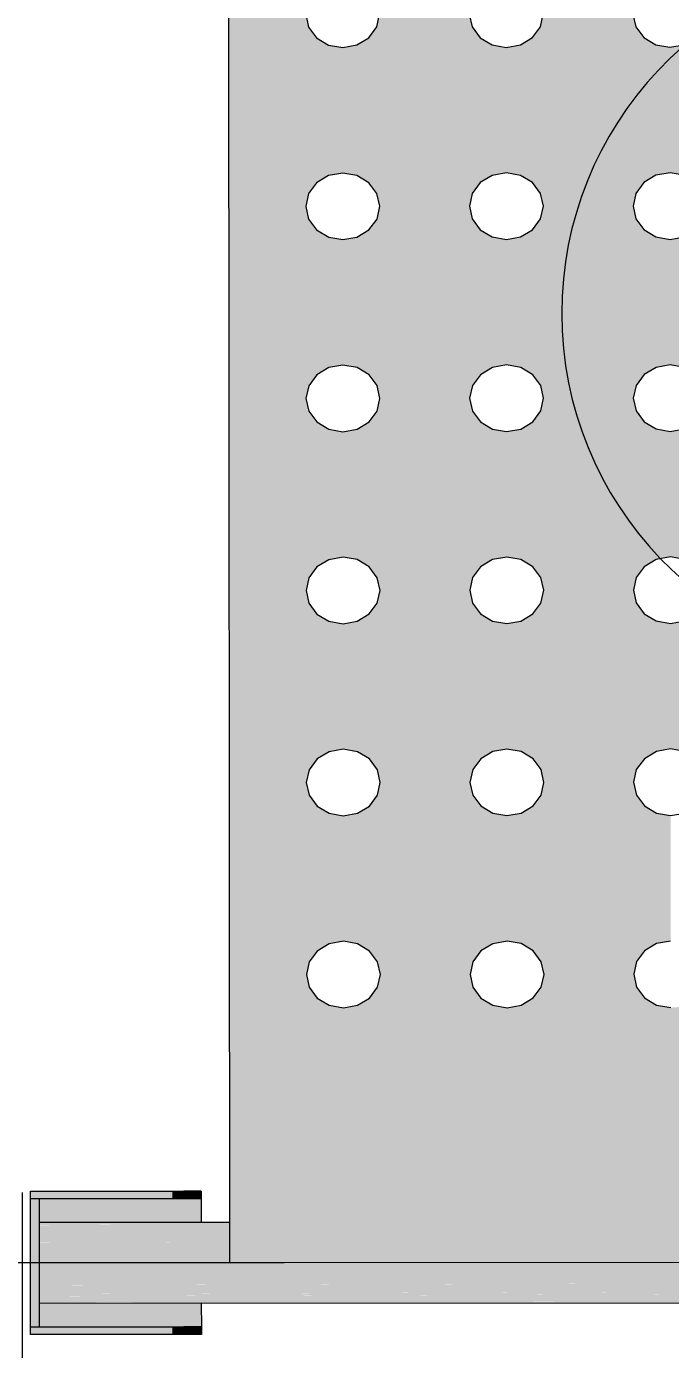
# Model space of a CAD drawing. Header units: metres. Extents: x -1.4 to 64, y -2.2 to 1.7.
# Drawn here: x 48.4131 to 48.6317, y -0.5677 to -0.119 of the extents above; entities that cross this region are included whole.
import ezdxf

# ---------------------------------------------------------------- set-up
doc = ezdxf.new("R2010")
doc.units = ezdxf.units.M
doc.header["$MEASUREMENT"] = 0
for name, color, linetype, lineweight, true_color in [('0_Caneta_No__167', 7, 'Continuous', 0, 0x0035d5), ('0_Caneta_No__25', 7, 'Continuous', 13, 0x982312), ('LOUCAS-METAIS.ARQ_Caneta_No__13', 7, 'Continuous', 0, 0xaaaaaa), ('LOUCAS-METAIS.ARQ_Caneta_No__18', 7, 'Continuous', 0, 0xdfdfdf), ('LOUCAS-METAIS.ARQ_Caneta_No__96', 7, 'Continuous', 0, 0xb6b6b6)]:
    doc.layers.add(name, color=color, linetype=linetype, lineweight=lineweight, true_color=true_color)
doc.styles.add('GENERATED_STYLE_1', font='arial.ttf')
doc.dimstyles.new('GENERATED_STYLE__1', dxfattribs={"dimtxt": 0.05, "dimasz": 0.02375, "dimexe": 0.18, "dimexo": 0.267183, "dimgap": 0, "dimtad": 1, "dimzin": 0, "dimdsep": 46, "dimtxsty": 'GENERATED_STYLE_1', "dimblk": 'ARROWHEAD_11', "dimblk1": 'ARROWHEAD_11', "dimblk2": 'ARROWHEAD_11', "dimcen": 0.09, "dimclrd": 256, "dimclre": 256, "dimclrt": 256, "dimadec": 0, "dimazin": 0, "dimtfac": 1, "dimtdec": 4, "dimtmove": 0, "dimatfit": 3, "dimfxl": 0, "dimtolj": 1, "dimtzin": 0, "dimarcsym": 0})
doc.dimstyles.new('GENERATED_STYLE__3', dxfattribs={"dimtxt": 0.05, "dimasz": 0.02375, "dimexe": 0.18, "dimexo": 0.267183, "dimgap": 0, "dimtad": 1, "dimtih": 1, "dimtoh": 1, "dimzin": 0, "dimdsep": 46, "dimtxsty": 'GENERATED_STYLE_1', "dimblk": 'ARROWHEAD_11', "dimblk1": 'ARROWHEAD_11', "dimblk2": 'ARROWHEAD_11', "dimcen": 0.09, "dimclrd": 256, "dimclre": 256, "dimclrt": 256, "dimadec": 0, "dimazin": 0, "dimtfac": 1, "dimtdec": 4, "dimtmove": 0, "dimatfit": 3, "dimfxl": 0, "dimtolj": 1, "dimtzin": 0, "dimarcsym": 0})

# ---------------------------------------------------------------- blocks, each defined once
blk = doc.blocks.new('*D128', base_point=(49.44178, -0.75328))
at = {"layer": '0_Caneta_No__167', "linetype": 'Continuous', "lineweight": 0, "true_color": 0x0035d5}
for points in [[(48.40553, -0.78169), (48.406, -0.78409), (48.40736, -0.78611), (48.40938, -0.78747), (48.41178, -0.78794), (48.41417, -0.78747), (48.4162, -0.78611), (48.41755, -0.78409), (48.41803, -0.78169), (48.41755, -0.7793), (48.4162, -0.77728), (48.41417, -0.77592), (48.41178, -0.77544), (48.40938, -0.77592), (48.40736, -0.77728), (48.406, -0.7793)], [(48.70856, -0.78169), (48.70904, -0.78409), (48.71039, -0.78611), (48.71242, -0.78747), (48.71481, -0.78794), (48.7172, -0.78747), (48.71923, -0.78611), (48.72058, -0.78409), (48.72106, -0.78169), (48.72058, -0.7793), (48.71923, -0.77728), (48.7172, -0.77592), (48.71481, -0.77544), (48.71242, -0.77592), (48.71039, -0.77728), (48.70904, -0.7793)]]:
    blk.add_hatch(color=162, dxfattribs=at).paths.add_polyline_path(points)
at = {"layer": '0_Caneta_No__167', "color": 162, "linetype": 'Continuous', "lineweight": 0, "true_color": 0x0035d5}
for p, q in [((48.41178, -0.77544), (48.41178, -0.51451)), ((48.71481, -0.77544), (48.71481, -0.51451)), ((48.39928, -0.78169), (48.40553, -0.78169)), ((48.41803, -0.78169), (48.70856, -0.78169)), ((48.41178, -0.80513), (48.41178, -0.78794)), ((48.71481, -0.80513), (48.71481, -0.78794))]:
    blk.add_line(p, q, dxfattribs=at)
for centre in [(48.41178, -0.78169), (48.71481, -0.78169)]:
    blk.add_circle(centre, 0.00625, dxfattribs=at)
at = {"layer": '0_Caneta_No__167', "color": 162, "lineweight": 0, "true_color": 0x0035d5, "insert": (48.49656, -0.77169), "char_height": 0.05, "attachment_point": 7, "style": 'GENERATED_STYLE_1'}
blk.add_mtext('\\A1;{\\pql;\\fArial|b0|i0|c0|p0;\\W1.000000;0,30}', dxfattribs=at)
blk = doc.blocks.new('ARROWHEAD_11')
at = {"color": 0, "linetype": 'Continuous', "lineweight": 0}
blk.add_line((0, 0), (-1, 0), dxfattribs=at)
at = {"color": 0, "linetype": 'Continuous', "lineweight": 0, "const_width": 0.25, "flags": 128}
blk.add_lwpolyline([(-0.125, 0, 1), (0.125, 0, 1)], format="xyb", close=True, dxfattribs=at)
blk = doc.blocks.new('*D133', base_point=(49.44178, -0.75328))
at = {"layer": '0_Caneta_No__25', "linetype": 'Continuous', "lineweight": 13, "true_color": 0x982312}
for points in [[(48.22713, -0.53832), (48.22761, -0.54071), (48.22896, -0.54274), (48.23099, -0.5441), (48.23338, -0.54457), (48.23577, -0.5441), (48.2378, -0.54274), (48.23916, -0.54071), (48.23963, -0.53832), (48.23916, -0.53593), (48.2378, -0.5339), (48.23577, -0.53255), (48.23338, -0.53207), (48.23099, -0.53255), (48.22896, -0.5339), (48.22761, -0.53593)], [(48.22713, -1.25355), (48.22761, -1.25594), (48.22896, -1.25796), (48.23099, -1.25932), (48.23338, -1.2598), (48.23577, -1.25932), (48.2378, -1.25796), (48.23916, -1.25594), (48.23963, -1.25355), (48.23916, -1.25115), (48.2378, -1.24913), (48.23577, -1.24777), (48.23338, -1.2473), (48.23099, -1.24777), (48.22896, -1.24913), (48.22761, -1.25115)]]:
    blk.add_hatch(color=24, dxfattribs=at).paths.add_polyline_path(points)
at = {"layer": '0_Caneta_No__25', "color": 24, "linetype": 'Continuous', "lineweight": 13, "true_color": 0x982312}
for p, q in [((48.22713, -0.53832), (48.20994, -0.53832)), ((48.50056, -0.53832), (48.23963, -0.53832)), ((48.23338, -1.2473), (48.23338, -0.54457)), ((48.22713, -1.25355), (48.20994, -1.25355)), ((48.50056, -1.25355), (48.23963, -1.25355))]:
    blk.add_line(p, q, dxfattribs=at)
for centre in [(48.23338, -0.53832), (48.23338, -1.25355)]:
    blk.add_circle(centre, 0.00625, dxfattribs=at)
at = {"layer": '0_Caneta_No__25', "color": 24, "lineweight": 13, "true_color": 0x982312, "insert": (48.22338, -0.96266), "char_height": 0.05, "attachment_point": 7, "rotation": 90, "style": 'GENERATED_STYLE_1'}
blk.add_mtext('\\A1;{\\pql;\\fArial|b0|i0|c0|p0;\\W1.000000;0,72}', dxfattribs=at)
blk = doc.blocks.new('*D134', base_point=(49.44178, -0.75328))
at = {"layer": '0_Caneta_No__25', "linetype": 'Continuous', "lineweight": 13, "true_color": 0x982312}
for points in [[(48.22713, 0.11546), (48.22761, 0.11306), (48.22896, 0.11104), (48.23099, 0.10968), (48.23338, 0.10921), (48.23577, 0.10968), (48.2378, 0.11104), (48.23916, 0.11306), (48.23963, 0.11546), (48.23916, 0.11785), (48.2378, 0.11987), (48.23577, 0.12123), (48.23338, 0.12171), (48.23099, 0.12123), (48.22896, 0.11987), (48.22761, 0.11785)], [(48.22713, -0.53832), (48.22761, -0.54071), (48.22896, -0.54274), (48.23099, -0.5441), (48.23338, -0.54457), (48.23577, -0.5441), (48.2378, -0.54274), (48.23916, -0.54071), (48.23963, -0.53832), (48.23916, -0.53593), (48.2378, -0.5339), (48.23577, -0.53255), (48.23338, -0.53207), (48.23099, -0.53255), (48.22896, -0.5339), (48.22761, -0.53593)]]:
    blk.add_hatch(color=24, dxfattribs=at).paths.add_polyline_path(points)
at = {"layer": '0_Caneta_No__25', "color": 24, "linetype": 'Continuous', "lineweight": 13, "true_color": 0x982312}
for p, q in [((48.23338, -0.53207), (48.23338, 0.10921)), ((48.22713, -0.53832), (48.20994, -0.53832)), ((48.50056, -0.53832), (48.23963, -0.53832))]:
    blk.add_line(p, q, dxfattribs=at)
blk.add_circle((48.23338, -0.53832), 0.00625, dxfattribs=at)
at = {"layer": '0_Caneta_No__25', "color": 24, "lineweight": 13, "true_color": 0x982312, "char_height": 0.05, "attachment_point": 7, "rotation": 90, "style": 'GENERATED_STYLE_1'}
for s, insert in [('\\A1;{\\pql;\\fArial|b0|i0|c0|p0;\\W1.000000;0,13}', (48.22338, -0.02425)), ('\\A1;{\\pql;\\fArial|b0|i0|c0|p0;\\W1.000000;0,65}', (48.22338, -0.34489))]:
    blk.add_mtext(s, dxfattribs=dict(at, insert=insert))

msp = doc.modelspace()

# ---------------------------------------------------------------- hatches: boundary and pattern name
at = {"layer": 'LOUCAS-METAIS.ARQ_Caneta_No__18', "linetype": 'Continuous', "lineweight": 0, "true_color": 0xdfdfdf}
for points in [[(48.51163, -0.17204), (48.50791, -0.11489), (48.48166, 0.11307)], [(48.48166, 0.11307), (48.50891, -0.1757), (48.51163, -0.17204)], [(48.50796, -0.18002), (48.50891, -0.1757), (48.48166, 0.11307)], [(48.51168, -0.23717), (48.50796, -0.18002), (48.48166, 0.11307)], [(48.50896, -0.24084), (48.51168, -0.23717), (48.48166, 0.11307)], [(48.50801, -0.24516), (48.50896, -0.24084), (48.48166, 0.11307)], [(48.51173, -0.30231), (48.50801, -0.24516), (48.48166, 0.11307)], [(48.48166, 0.11307), (48.50901, -0.30597), (48.51173, -0.30231)], [(48.50806, -0.3103), (48.50901, -0.30597), (48.48166, 0.11307)], [(48.50906, -0.37111), (48.50806, -0.3103), (48.48166, 0.11307)], [(48.48166, 0.11307), (48.5081, -0.37543), (48.50906, -0.37111)], [(48.48215, -0.53829), (48.5081, -0.37543), (48.48166, 0.11307)], [(48.56344, -0.11484), (48.52523, -0.06017), (48.5644, -0.11916)], [(48.5644, -0.11916), (48.52523, -0.06017), (48.57124, -0.16954)], [(48.53206, -0.11055), (48.57124, -0.16954), (48.52523, -0.06017)], [(48.61898, -0.1148), (48.58076, -0.06013), (48.61994, -0.11912)], [(48.61994, -0.11912), (48.58076, -0.06013), (48.62677, -0.1695)], [(48.5876, -0.11051), (48.62677, -0.1695), (48.58076, -0.06013)], [(48.53302, -0.11487), (48.57124, -0.16954), (48.53206, -0.11055)], [(48.58856, -0.11483), (48.62677, -0.1695), (48.5876, -0.11051)], [(48.50791, -0.11489), (48.51163, -0.17204), (48.50887, -0.11921)], [(48.53207, -0.11919), (48.57124, -0.16954), (48.53302, -0.11487)], [(48.5876, -0.11915), (48.62677, -0.1695), (48.58856, -0.11483)], [(48.50887, -0.11921), (48.51163, -0.17204), (48.51159, -0.12287)], [(48.52935, -0.12285), (48.57124, -0.16954), (48.53207, -0.11919)], [(48.5644, -0.11916), (48.57124, -0.16954), (48.56713, -0.12283)], [(48.58489, -0.12281), (48.62677, -0.1695), (48.5876, -0.11915)], [(48.61994, -0.11912), (48.62677, -0.1695), (48.62267, -0.12278)], [(48.5157, -0.16959), (48.51567, -0.12531), (48.51159, -0.12287)], [(48.51159, -0.12287), (48.51163, -0.17204), (48.5157, -0.16959)], [(48.51567, -0.12531), (48.5157, -0.16959), (48.52047, -0.12617)], [(48.5205, -0.16872), (48.52528, -0.1253), (48.52047, -0.12617)], [(48.52531, -0.16958), (48.52528, -0.1253), (48.5205, -0.16872)], [(48.56717, -0.17199), (48.52935, -0.12285), (48.52528, -0.1253)], [(48.56717, -0.17199), (48.52528, -0.1253), (48.56445, -0.17566)], [(48.56445, -0.17566), (48.52528, -0.1253), (48.56349, -0.17998)], [(48.56349, -0.17998), (48.52528, -0.1253), (48.56445, -0.1843)], [(48.57129, -0.23468), (48.56445, -0.1843), (48.52528, -0.1253)], [(48.52528, -0.1253), (48.53211, -0.17568), (48.57129, -0.23468)], [(48.53211, -0.17568), (48.52528, -0.1253), (48.52939, -0.17202)], [(48.52939, -0.17202), (48.52528, -0.1253), (48.52531, -0.16958)], [(48.57124, -0.16954), (48.52935, -0.12285), (48.56717, -0.17199)], [(48.56713, -0.12283), (48.57124, -0.16954), (48.5712, -0.12527)], [(48.5712, -0.12527), (48.57124, -0.16954), (48.57601, -0.12613)], [(48.57604, -0.16868), (48.58081, -0.12526), (48.57601, -0.12613)], [(48.58085, -0.16954), (48.58081, -0.12526), (48.57604, -0.16868)], [(48.6227, -0.17195), (48.58489, -0.12281), (48.58081, -0.12526)], [(48.6227, -0.17195), (48.58081, -0.12526), (48.61998, -0.17562)], [(48.61998, -0.17562), (48.58081, -0.12526), (48.61903, -0.17994)], [(48.61903, -0.17994), (48.58081, -0.12526), (48.61999, -0.18426)], [(48.62682, -0.23464), (48.61999, -0.18426), (48.58081, -0.12526)], [(48.58081, -0.12526), (48.58765, -0.17564), (48.62682, -0.23464)], [(48.58765, -0.17564), (48.58081, -0.12526), (48.58492, -0.17198)], [(48.58492, -0.17198), (48.58081, -0.12526), (48.58085, -0.16954)], [(48.62677, -0.1695), (48.58489, -0.12281), (48.6227, -0.17195)], [(48.62267, -0.12278), (48.62677, -0.1695), (48.62674, -0.12523)], [(48.62674, -0.12523), (48.62677, -0.1695), (48.63155, -0.12608)], [(48.63158, -0.16864), (48.63635, -0.12522), (48.63155, -0.12608)], [(48.63639, -0.16949), (48.63635, -0.12522), (48.63158, -0.16864)], [(48.52047, -0.12617), (48.5157, -0.16959), (48.5205, -0.16872)], [(48.57601, -0.12613), (48.57124, -0.16954), (48.57604, -0.16868)], [(48.63155, -0.12608), (48.62677, -0.1695), (48.63158, -0.16864)], [(48.53211, -0.17568), (48.53307, -0.18), (48.57129, -0.23468)], [(48.58861, -0.17996), (48.62682, -0.23464), (48.58765, -0.17564)], [(48.50796, -0.18002), (48.51168, -0.23717), (48.50892, -0.18434)], [(48.53307, -0.18), (48.53212, -0.18433), (48.57129, -0.23468)], [(48.58765, -0.18428), (48.62682, -0.23464), (48.58861, -0.17996)], [(48.51168, -0.23717), (48.51164, -0.188), (48.50892, -0.18434)], [(48.51575, -0.23472), (48.51572, -0.19045), (48.51164, -0.188)], [(48.51168, -0.23717), (48.51575, -0.23472), (48.51164, -0.188)], [(48.5294, -0.18799), (48.52533, -0.19044), (48.56722, -0.23713)], [(48.53212, -0.18433), (48.5294, -0.18799), (48.57129, -0.23468)], [(48.56722, -0.23713), (48.57129, -0.23468), (48.5294, -0.18799)], [(48.57129, -0.23468), (48.56718, -0.18796), (48.56445, -0.1843)], [(48.57129, -0.23468), (48.57125, -0.19041), (48.56718, -0.18796)], [(48.58086, -0.1904), (48.62275, -0.23709), (48.58494, -0.18795)], [(48.58765, -0.18428), (48.58494, -0.18795), (48.62682, -0.23464)], [(48.62275, -0.23709), (48.62682, -0.23464), (48.58494, -0.18795)], [(48.62682, -0.23464), (48.62272, -0.18792), (48.61999, -0.18426)], [(48.62682, -0.23464), (48.62679, -0.19036), (48.62272, -0.18792)], [(48.51572, -0.19045), (48.51575, -0.23472), (48.52052, -0.1913)], [(48.52052, -0.1913), (48.51575, -0.23472), (48.52055, -0.23386)], [(48.52055, -0.23386), (48.52533, -0.19044), (48.52052, -0.1913)], [(48.52536, -0.23472), (48.52533, -0.19044), (48.52055, -0.23386)], [(48.56722, -0.23713), (48.52533, -0.19044), (48.5645, -0.2408)], [(48.5645, -0.2408), (48.52533, -0.19044), (48.56354, -0.24512)], [(48.56354, -0.24512), (48.52533, -0.19044), (48.5645, -0.24944)], [(48.5645, -0.24944), (48.52533, -0.19044), (48.57134, -0.29982)], [(48.53216, -0.24082), (48.57134, -0.29982), (48.52533, -0.19044)], [(48.53216, -0.24082), (48.52533, -0.19044), (48.52943, -0.23716)], [(48.52943, -0.23716), (48.52533, -0.19044), (48.52536, -0.23472)], [(48.57125, -0.19041), (48.57129, -0.23468), (48.57606, -0.19126)], [(48.57606, -0.19126), (48.57129, -0.23468), (48.57609, -0.23382)], [(48.57609, -0.23382), (48.58086, -0.1904), (48.57606, -0.19126)], [(48.5809, -0.23467), (48.58086, -0.1904), (48.57609, -0.23382)], [(48.62275, -0.23709), (48.58086, -0.1904), (48.62003, -0.24075)], [(48.62003, -0.24075), (48.58086, -0.1904), (48.61908, -0.24508)], [(48.61908, -0.24508), (48.58086, -0.1904), (48.62004, -0.2494)], [(48.62004, -0.2494), (48.58086, -0.1904), (48.62687, -0.29978)], [(48.5877, -0.24078), (48.62687, -0.29978), (48.58086, -0.1904)], [(48.5877, -0.24078), (48.58086, -0.1904), (48.58497, -0.23712)], [(48.58497, -0.23712), (48.58086, -0.1904), (48.5809, -0.23467)], [(48.62679, -0.19036), (48.62682, -0.23464), (48.6316, -0.19122)], [(48.6316, -0.19122), (48.62682, -0.23464), (48.63163, -0.23378)], [(48.63163, -0.23378), (48.6364, -0.19036), (48.6316, -0.19122)], [(48.63643, -0.23463), (48.6364, -0.19036), (48.63163, -0.23378)], [(48.53312, -0.24514), (48.57134, -0.29982), (48.53216, -0.24082)], [(48.58866, -0.2451), (48.62687, -0.29978), (48.5877, -0.24078)], [(48.50801, -0.24516), (48.51173, -0.30231), (48.50896, -0.24948)], [(48.53217, -0.24946), (48.57134, -0.29982), (48.53312, -0.24514)], [(48.5877, -0.24942), (48.62687, -0.29978), (48.58866, -0.2451)], [(48.50896, -0.24948), (48.51173, -0.30231), (48.51169, -0.25314)], [(48.52945, -0.25313), (48.57134, -0.29982), (48.53217, -0.24946)], [(48.5645, -0.24944), (48.57134, -0.29982), (48.56723, -0.2531)], [(48.58498, -0.25308), (48.62687, -0.29978), (48.5877, -0.24942)], [(48.62004, -0.2494), (48.62687, -0.29978), (48.62276, -0.25306)], [(48.51169, -0.25314), (48.51173, -0.30231), (48.51576, -0.25558)], [(48.51576, -0.25558), (48.51173, -0.30231), (48.5158, -0.29986)], [(48.51576, -0.25558), (48.5158, -0.29986), (48.52057, -0.25644)], [(48.5206, -0.299), (48.52538, -0.25558), (48.52057, -0.25644)], [(48.52541, -0.29985), (48.52538, -0.25558), (48.5206, -0.299)], [(48.56726, -0.30227), (48.52945, -0.25313), (48.52538, -0.25558)], [(48.56726, -0.30227), (48.52538, -0.25558), (48.56455, -0.30593)], [(48.56455, -0.30593), (48.52538, -0.25558), (48.56359, -0.31025)], [(48.56359, -0.31025), (48.52538, -0.25558), (48.56455, -0.31457)], [(48.56455, -0.31457), (48.52538, -0.25558), (48.57139, -0.36495)], [(48.53221, -0.30596), (48.57139, -0.36495), (48.52538, -0.25558)], [(48.53221, -0.30596), (48.52538, -0.25558), (48.52948, -0.3023)], [(48.52948, -0.3023), (48.52538, -0.25558), (48.52541, -0.29985)], [(48.57134, -0.29982), (48.52945, -0.25313), (48.56726, -0.30227)], [(48.56723, -0.2531), (48.57134, -0.29982), (48.5713, -0.25554)], [(48.5713, -0.25554), (48.57134, -0.29982), (48.57611, -0.2564)], [(48.57614, -0.29895), (48.58091, -0.25554), (48.57611, -0.2564)], [(48.58095, -0.29981), (48.58091, -0.25554), (48.57614, -0.29895)], [(48.6228, -0.30223), (48.58498, -0.25308), (48.58091, -0.25554)], [(48.6228, -0.30223), (48.58091, -0.25554), (48.62008, -0.30589)], [(48.62008, -0.30589), (48.58091, -0.25554), (48.61913, -0.31021)], [(48.61913, -0.31021), (48.58091, -0.25554), (48.62009, -0.31453)], [(48.62009, -0.31453), (48.58091, -0.25554), (48.62692, -0.36491)], [(48.58775, -0.30592), (48.62692, -0.36491), (48.58091, -0.25554)], [(48.58775, -0.30592), (48.58091, -0.25554), (48.58502, -0.30225)], [(48.58502, -0.30225), (48.58091, -0.25554), (48.58095, -0.29981)], [(48.62687, -0.29978), (48.58498, -0.25308), (48.6228, -0.30223)], [(48.62276, -0.25306), (48.62687, -0.29978), (48.62684, -0.2555)], [(48.62684, -0.2555), (48.62687, -0.29978), (48.63165, -0.25636)], [(48.63168, -0.29891), (48.63645, -0.25549), (48.63165, -0.25636)], [(48.63648, -0.29977), (48.63645, -0.25549), (48.63168, -0.29891)], [(48.52057, -0.25644), (48.5158, -0.29986), (48.5206, -0.299)], [(48.57611, -0.2564), (48.57134, -0.29982), (48.57614, -0.29895)], [(48.63165, -0.25636), (48.62687, -0.29978), (48.63168, -0.29891)], [(48.53317, -0.31028), (48.57139, -0.36495), (48.53221, -0.30596)], [(48.58871, -0.31023), (48.62692, -0.36491), (48.58775, -0.30592)], [(48.50806, -0.3103), (48.50906, -0.37111), (48.50901, -0.31462)], [(48.53222, -0.3146), (48.57139, -0.36495), (48.53317, -0.31028)], [(48.58775, -0.31456), (48.62692, -0.36491), (48.58871, -0.31023)], [(48.51585, -0.365), (48.51174, -0.31828), (48.50901, -0.31462)], [(48.51585, -0.365), (48.50901, -0.31462), (48.51178, -0.36745)], [(48.50901, -0.31462), (48.50906, -0.37111), (48.51178, -0.36745)], [(48.51174, -0.31828), (48.51585, -0.365), (48.51581, -0.32072)], [(48.56731, -0.3674), (48.5295, -0.31826), (48.52542, -0.32071)], [(48.5295, -0.31826), (48.57139, -0.36495), (48.53222, -0.3146)], [(48.57139, -0.36495), (48.5295, -0.31826), (48.56731, -0.3674)], [(48.56455, -0.31457), (48.57139, -0.36495), (48.56728, -0.31823)], [(48.56728, -0.31823), (48.57139, -0.36495), (48.57135, -0.32068)], [(48.62285, -0.36736), (48.58503, -0.31822), (48.58096, -0.32067)], [(48.58503, -0.31822), (48.62692, -0.36491), (48.58775, -0.31456)], [(48.62692, -0.36491), (48.58503, -0.31822), (48.62285, -0.36736)], [(48.62009, -0.31453), (48.62692, -0.36491), (48.62281, -0.31819)], [(48.62281, -0.31819), (48.62692, -0.36491), (48.62689, -0.32064)], [(48.51581, -0.32072), (48.51585, -0.365), (48.52062, -0.32158)], [(48.52062, -0.32158), (48.51585, -0.365), (48.52065, -0.36413)], [(48.52065, -0.36413), (48.52542, -0.32071), (48.52062, -0.32158)], [(48.52546, -0.36499), (48.52542, -0.32071), (48.52065, -0.36413)], [(48.56731, -0.3674), (48.52542, -0.32071), (48.56459, -0.37107)], [(48.56459, -0.37107), (48.52542, -0.32071), (48.56364, -0.37539)], [(48.56364, -0.37539), (48.52542, -0.32071), (48.5646, -0.37971)], [(48.57143, -0.43009), (48.5646, -0.37971), (48.52542, -0.32071)], [(48.53226, -0.37109), (48.57143, -0.43009), (48.52542, -0.32071)], [(48.53226, -0.37109), (48.52542, -0.32071), (48.52953, -0.36743)], [(48.52953, -0.36743), (48.52542, -0.32071), (48.52546, -0.36499)], [(48.57135, -0.32068), (48.57139, -0.36495), (48.57616, -0.32153)], [(48.57616, -0.32153), (48.57139, -0.36495), (48.57619, -0.36409)], [(48.57619, -0.36409), (48.58096, -0.32067), (48.57616, -0.32153)], [(48.581, -0.36495), (48.58096, -0.32067), (48.57619, -0.36409)], [(48.62285, -0.36736), (48.58096, -0.32067), (48.62013, -0.37103)], [(48.62013, -0.37103), (48.58096, -0.32067), (48.61918, -0.37535)], [(48.61918, -0.37535), (48.58096, -0.32067), (48.62014, -0.37967)], [(48.62697, -0.43005), (48.62014, -0.37967), (48.58096, -0.32067)], [(48.5878, -0.37105), (48.62697, -0.43005), (48.58096, -0.32067)], [(48.5878, -0.37105), (48.58096, -0.32067), (48.58507, -0.36739)], [(48.58507, -0.36739), (48.58096, -0.32067), (48.581, -0.36495)], [(48.62689, -0.32064), (48.62692, -0.36491), (48.6317, -0.32149)], [(48.6317, -0.32149), (48.62692, -0.36491), (48.63173, -0.36405)], [(48.63173, -0.36405), (48.6365, -0.32063), (48.6317, -0.32149)], [(48.63653, -0.3649), (48.6365, -0.32063), (48.63173, -0.36405)], [(48.53322, -0.37541), (48.57143, -0.43009), (48.53226, -0.37109)], [(48.58875, -0.37537), (48.62697, -0.43005), (48.5878, -0.37105)], [(48.48215, -0.53829), (48.50906, -0.37975), (48.5081, -0.37543)], [(48.53322, -0.37541), (48.53226, -0.37973), (48.57143, -0.43009)], [(48.5878, -0.37969), (48.62697, -0.43005), (48.58875, -0.37537)], [(48.50906, -0.37975), (48.48215, -0.53829), (48.51179, -0.38341)], [(48.52955, -0.3834), (48.57143, -0.43009), (48.53226, -0.37973)], [(48.5646, -0.37971), (48.57143, -0.43009), (48.56733, -0.38337)], [(48.58508, -0.38336), (48.62697, -0.43005), (48.5878, -0.37969)], [(48.62014, -0.37967), (48.62697, -0.43005), (48.62286, -0.38333)], [(48.51179, -0.38341), (48.48215, -0.53829), (48.51586, -0.38586)], [(48.48215, -0.53829), (48.50815, -0.44057), (48.51586, -0.38586)], [(48.50815, -0.44057), (48.50911, -0.43625), (48.51586, -0.38586)], [(48.50911, -0.43625), (48.51183, -0.43258), (48.51586, -0.38586)], [(48.51183, -0.43258), (48.5159, -0.43013), (48.51586, -0.38586)], [(48.51586, -0.38586), (48.5159, -0.43013), (48.52067, -0.38671)], [(48.52547, -0.38585), (48.52067, -0.38671), (48.56736, -0.43254)], [(48.52955, -0.3834), (48.52547, -0.38585), (48.56736, -0.43254)], [(48.56736, -0.43254), (48.57143, -0.43009), (48.52955, -0.3834)], [(48.57143, -0.43009), (48.5714, -0.38582), (48.56733, -0.38337)], [(48.5714, -0.38582), (48.57143, -0.43009), (48.57621, -0.38667)], [(48.57621, -0.38667), (48.6229, -0.4325), (48.58101, -0.38581)], [(48.58508, -0.38336), (48.58101, -0.38581), (48.6229, -0.4325)], [(48.6229, -0.4325), (48.62697, -0.43005), (48.58508, -0.38336)], [(48.62697, -0.43005), (48.62694, -0.38577), (48.62286, -0.38333)], [(48.62694, -0.38577), (48.62697, -0.43005), (48.63174, -0.38663)], [(48.52067, -0.38671), (48.5159, -0.43013), (48.5207, -0.42927)], [(48.56736, -0.43254), (48.52067, -0.38671), (48.56464, -0.43621)], [(48.56464, -0.43621), (48.52067, -0.38671), (48.56369, -0.44053)], [(48.56369, -0.44053), (48.52067, -0.38671), (48.56465, -0.44485)], [(48.56465, -0.44485), (48.52067, -0.38671), (48.56738, -0.44851)], [(48.52067, -0.38671), (48.52551, -0.43013), (48.56738, -0.44851)], [(48.52551, -0.43013), (48.52067, -0.38671), (48.5207, -0.42927)], [(48.57621, -0.38667), (48.57143, -0.43009), (48.57624, -0.42923)], [(48.6229, -0.4325), (48.57621, -0.38667), (48.62018, -0.43616)], [(48.62018, -0.43616), (48.57621, -0.38667), (48.61923, -0.44048)], [(48.61923, -0.44048), (48.57621, -0.38667), (48.62019, -0.4448)], [(48.57621, -0.38667), (48.58105, -0.43008), (48.62019, -0.4448)], [(48.58105, -0.43008), (48.57621, -0.38667), (48.57624, -0.42923)], [(48.63174, -0.38663), (48.62697, -0.43005), (48.63178, -0.42918)], [(48.52958, -0.43257), (48.56738, -0.44851), (48.52551, -0.43013)], [(48.58512, -0.43253), (48.62019, -0.4448), (48.58105, -0.43008)], [(48.53231, -0.43623), (48.56738, -0.44851), (48.52958, -0.43257)], [(48.58785, -0.43619), (48.62019, -0.4448), (48.58512, -0.43253)], [(48.53327, -0.44055), (48.56738, -0.44851), (48.53231, -0.43623)], [(48.5888, -0.44051), (48.62019, -0.4448), (48.58785, -0.43619)], [(48.50815, -0.44057), (48.48215, -0.53829), (48.50911, -0.44489)], [(48.53231, -0.44487), (48.57145, -0.45095), (48.53327, -0.44055)], [(48.53327, -0.44055), (48.57145, -0.45095), (48.56738, -0.44851)], [(48.58785, -0.44483), (48.62291, -0.44847), (48.5888, -0.44051)], [(48.5888, -0.44051), (48.62291, -0.44847), (48.62019, -0.4448)], [(48.50911, -0.44489), (48.48215, -0.53829), (48.51184, -0.44855)], [(48.68087, -0.44842), (48.63179, -0.45177), (48.48215, -0.53829)], [(48.68087, -0.44842), (48.48215, -0.53829), (48.77191, -0.53807)], [(48.62291, -0.44847), (48.57626, -0.45181), (48.48215, -0.53829)], [(48.48215, -0.53829), (48.62699, -0.45091), (48.62291, -0.44847)], [(48.51184, -0.44855), (48.48215, -0.53829), (48.51591, -0.45099)], [(48.52552, -0.45099), (48.57145, -0.45095), (48.5296, -0.44854)], [(48.5296, -0.44854), (48.57145, -0.45095), (48.53231, -0.44487)], [(48.57626, -0.45181), (48.62291, -0.44847), (48.58106, -0.45094)], [(48.58106, -0.45094), (48.62291, -0.44847), (48.58513, -0.44849)], [(48.58513, -0.44849), (48.62291, -0.44847), (48.58785, -0.44483)], [(48.62699, -0.45091), (48.48215, -0.53829), (48.63179, -0.45177)], [(48.57145, -0.45095), (48.52072, -0.45185), (48.48215, -0.53829)], [(48.57145, -0.45095), (48.48215, -0.53829), (48.57626, -0.45181)], [(48.51591, -0.45099), (48.48215, -0.53829), (48.52072, -0.45185)], [(48.52072, -0.45185), (48.57145, -0.45095), (48.52552, -0.45099)], [(48.41452, -0.51403), (48.46282, -0.5166), (48.46281, -0.51399)], [(48.41452, -0.51663), (48.46282, -0.5166), (48.41452, -0.51403)], [(48.46282, -0.5166), (48.46651, -0.51399), (48.46281, -0.51399)], [(48.46282, -0.5166), (48.46651, -0.51659), (48.46651, -0.51399)], [(48.46651, -0.51659), (48.46964, -0.51399), (48.46651, -0.51399)], [(48.46651, -0.51659), (48.46965, -0.51659), (48.46964, -0.51399)], [(48.46964, -0.51399), (48.46965, -0.51659), (48.47174, -0.51398)], [(48.46965, -0.51659), (48.47174, -0.51659), (48.47174, -0.51398)], [(48.47174, -0.51398), (48.47247, -0.51659), (48.47247, -0.51398)], [(48.47174, -0.51659), (48.47247, -0.51659), (48.47174, -0.51398)], [(48.41452, -0.51663), (48.41455, -0.56006), (48.41745, -0.56005)], [(48.41745, -0.56005), (48.41742, -0.51663), (48.41452, -0.51663)], [(48.47247, -0.51659), (48.41742, -0.51663), (48.42745, -0.52453), (48.47248, -0.52449)], [(48.41743, -0.52453), (48.42745, -0.52453), (48.41742, -0.51663)], [(48.48214, -0.52448), (48.41743, -0.52453), (48.41743, -0.525), (48.48214, -0.52486)], [(48.48214, -0.52486), (48.41743, -0.525), (48.48214, -0.52495)], [(48.41743, -0.52536), (48.48214, -0.52525), (48.48214, -0.52495), (48.41743, -0.525)], [(48.48214, -0.52525), (48.41743, -0.52537), (48.48214, -0.52532)], [(48.41743, -0.52537), (48.41743, -0.52566), (48.48214, -0.52556), (48.48214, -0.52532)], [(48.41743, -0.52567), (48.48214, -0.52562), (48.48214, -0.52556)], [(48.41743, -0.52568), (48.48214, -0.52587), (48.48214, -0.52562), (48.41743, -0.52567)], [(48.41743, -0.52568), (48.41743, -0.52702), (48.48214, -0.52697), (48.48214, -0.52587)], [(48.41743, -0.52702), (48.41743, -0.52776), (48.48214, -0.52757), (48.48214, -0.52697)], [(48.48214, -0.52757), (48.41743, -0.52776), (48.48214, -0.52772)], [(48.41743, -0.52776), (48.41743, -0.52868), (48.48214, -0.52846), (48.48214, -0.52772)], [(48.48214, -0.52846), (48.41743, -0.52868), (48.48214, -0.52863)], [(48.41743, -0.5287), (48.48214, -0.52902), (48.48214, -0.52863), (48.41743, -0.52868)], [(48.41743, -0.53075), (48.48214, -0.5307), (48.48214, -0.52902), (48.41743, -0.5287)], [(48.41743, -0.53075), (48.41743, -0.53143), (48.48214, -0.53126), (48.48214, -0.5307)], [(48.48214, -0.53126), (48.41743, -0.53144), (48.48214, -0.53139)], [(48.41743, -0.53144), (48.41743, -0.53311), (48.48215, -0.53276), (48.48214, -0.53139)], [(48.48215, -0.53276), (48.41743, -0.53311), (48.41743, -0.53313), (48.48215, -0.53308)], [(48.41743, -0.53315), (48.48215, -0.53356), (48.48215, -0.53308), (48.41743, -0.53313)], [(48.41743, -0.53566), (48.48215, -0.53561), (48.48215, -0.53356), (48.41743, -0.53315)], [(48.41743, -0.53566), (48.41743, -0.53594), (48.48215, -0.53584), (48.48215, -0.53561)], [(48.41743, -0.53594), (48.48215, -0.5359), (48.48215, -0.53584)], [(48.41743, -0.53594), (48.41744, -0.53832), (48.48215, -0.53784), (48.48215, -0.5359)], [(48.48215, -0.53784), (48.41744, -0.53832), (48.41744, -0.53834), (48.48215, -0.53829)], [(48.77191, -0.53807), (48.41744, -0.53834), (48.41744, -0.54072)], [(48.41744, -0.54072), (48.41744, -0.54074), (48.77191, -0.54047), (48.77191, -0.53807)], [(48.77191, -0.54047), (48.41744, -0.54102), (48.77191, -0.54075)], [(48.77191, -0.54047), (48.41744, -0.54074), (48.41744, -0.54102)], [(48.41744, -0.54102), (48.41744, -0.54104), (48.77192, -0.54329), (48.77191, -0.54075)], [(48.41744, -0.54104), (48.41744, -0.54356), (48.77192, -0.54329)], [(48.41744, -0.54356), (48.41744, -0.54523), (48.77192, -0.54329)], [(48.77192, -0.54329), (48.41744, -0.54523), (48.41744, -0.54525), (48.77192, -0.54498)], [(48.41744, -0.54594), (48.77192, -0.54567), (48.77192, -0.54498)], [(48.41744, -0.54525), (48.41744, -0.54593), (48.77192, -0.54498)], [(48.41744, -0.54594), (48.41744, -0.54595), (48.77192, -0.54773), (48.77192, -0.54567)], [(48.41744, -0.54595), (48.41744, -0.548), (48.77192, -0.54773)], [(48.41744, -0.548), (48.41744, -0.54891), (48.77192, -0.54773)], [(48.41744, -0.54892), (48.77192, -0.54865), (48.77192, -0.54773)], [(48.77192, -0.54865), (48.41744, -0.54967), (48.77192, -0.5494)], [(48.41744, -0.54892), (48.41744, -0.54966), (48.77192, -0.54865)], [(48.77192, -0.5494), (48.41744, -0.54967), (48.41744, -0.54968), (48.77192, -0.55075)], [(48.41744, -0.54968), (48.41745, -0.55102), (48.77192, -0.55075)], [(48.41745, -0.55102), (48.41745, -0.55132), (48.77192, -0.55075)], [(48.77192, -0.55075), (48.41745, -0.55132), (48.77192, -0.55105)], [(48.77192, -0.55105), (48.41745, -0.55168), (48.77192, -0.55141)], [(48.41745, -0.55132), (48.41745, -0.55168), (48.77192, -0.55105)], [(48.77192, -0.55141), (48.41745, -0.55169), (48.77192, -0.55188)], [(48.41745, -0.55215), (48.77192, -0.55188), (48.41745, -0.55169)], [(48.41745, -0.55215), (48.41745, -0.56005), (48.47251, -0.56001), (48.46248, -0.55212)], [(48.46248, -0.55212), (48.47251, -0.56001), (48.4725, -0.55211)], [(48.46285, -0.56002), (48.41455, -0.56006), (48.46285, -0.56263)], [(48.46285, -0.56263), (48.41455, -0.56006), (48.41456, -0.56266)], [(48.46655, -0.56262), (48.46285, -0.56002), (48.46285, -0.56263)], [(48.46655, -0.56262), (48.46654, -0.56002), (48.46285, -0.56002)], [(48.46968, -0.56002), (48.46654, -0.56002), (48.46655, -0.56262)], [(48.46968, -0.56002), (48.46655, -0.56262), (48.46968, -0.56262)], [(48.46968, -0.56262), (48.47177, -0.56262), (48.47177, -0.56001)], [(48.46968, -0.56002), (48.46968, -0.56262), (48.47177, -0.56001)], [(48.47251, -0.56001), (48.47177, -0.56262), (48.47251, -0.56262)], [(48.47177, -0.56262), (48.47251, -0.56001), (48.47177, -0.56001)]]:
    msp.add_hatch(color=254, dxfattribs=at).paths.add_polyline_path(points)

# ---------------------------------------------------------------- linework, layer by layer
at = {"layer": 'LOUCAS-METAIS.ARQ_Caneta_No__13', "color": 253, "linetype": 'Continuous', "lineweight": 0, "true_color": 0xaaaaaa}
msp.add_lwpolyline([(48.70281, -0.09689, 19.949874), (48.72681, -0.09689)], format="xyb", dxfattribs=at)
at = {"layer": 'LOUCAS-METAIS.ARQ_Caneta_No__96', "color": 253, "linetype": 'Continuous', "lineweight": 0, "true_color": 0xb6b6b6}
for p, q in [((48.48215, -0.53829), (48.48166, 0.11307)), ((48.50791, -0.11489), (48.50887, -0.11921)), ((48.53207, -0.11919), (48.53302, -0.11487)), ((48.56344, -0.11484), (48.5644, -0.11916)), ((48.5876, -0.11915), (48.58856, -0.11483)), ((48.61898, -0.1148), (48.61994, -0.11912)), ((48.50887, -0.11921), (48.51159, -0.12287)), ((48.52935, -0.12285), (48.53207, -0.11919)), ((48.5644, -0.11916), (48.56713, -0.12283)), ((48.58489, -0.12281), (48.5876, -0.11915)), ((48.61994, -0.11912), (48.62267, -0.12278)), ((48.51159, -0.12287), (48.51567, -0.12531)), ((48.51567, -0.12531), (48.52047, -0.12617)), ((48.52047, -0.12617), (48.52528, -0.1253)), ((48.52528, -0.1253), (48.52935, -0.12285)), ((48.56713, -0.12283), (48.5712, -0.12527)), ((48.5712, -0.12527), (48.57601, -0.12613)), ((48.57601, -0.12613), (48.58081, -0.12526)), ((48.58081, -0.12526), (48.58489, -0.12281)), ((48.62267, -0.12278), (48.62674, -0.12523)), ((48.62674, -0.12523), (48.63155, -0.12608)), ((48.63155, -0.12608), (48.63635, -0.12522)), ((48.5157, -0.16959), (48.51163, -0.17204)), ((48.5205, -0.16872), (48.5157, -0.16959)), ((48.52531, -0.16958), (48.5205, -0.16872)), ((48.52939, -0.17202), (48.52531, -0.16958)), ((48.57124, -0.16954), (48.56717, -0.17199)), ((48.57604, -0.16868), (48.57124, -0.16954)), ((48.58085, -0.16954), (48.57604, -0.16868)), ((48.58492, -0.17198), (48.58085, -0.16954)), ((48.62677, -0.1695), (48.6227, -0.17195)), ((48.63158, -0.16864), (48.62677, -0.1695)), ((48.63639, -0.16949), (48.63158, -0.16864)), ((48.51163, -0.17204), (48.50891, -0.1757)), ((48.53211, -0.17568), (48.52939, -0.17202)), ((48.56717, -0.17199), (48.56445, -0.17566)), ((48.58765, -0.17564), (48.58492, -0.17198)), ((48.6227, -0.17195), (48.61998, -0.17562)), ((48.50891, -0.1757), (48.50796, -0.18002)), ((48.53307, -0.18), (48.53211, -0.17568)), ((48.56445, -0.17566), (48.56349, -0.17998)), ((48.58861, -0.17996), (48.58765, -0.17564)), ((48.61998, -0.17562), (48.61903, -0.17994)), ((48.50796, -0.18002), (48.50892, -0.18434)), ((48.53212, -0.18433), (48.53307, -0.18)), ((48.56349, -0.17998), (48.56445, -0.1843)), ((48.58765, -0.18428), (48.58861, -0.17996)), ((48.61903, -0.17994), (48.61999, -0.18426)), ((48.50892, -0.18434), (48.51164, -0.188)), ((48.51164, -0.188), (48.51572, -0.19045)), ((48.52533, -0.19044), (48.5294, -0.18799)), ((48.5294, -0.18799), (48.53212, -0.18433)), ((48.56445, -0.1843), (48.56718, -0.18796)), ((48.56718, -0.18796), (48.57125, -0.19041)), ((48.58086, -0.1904), (48.58494, -0.18795)), ((48.58494, -0.18795), (48.58765, -0.18428)), ((48.61999, -0.18426), (48.62272, -0.18792)), ((48.62272, -0.18792), (48.62679, -0.19036)), ((48.51572, -0.19045), (48.52052, -0.1913)), ((48.52052, -0.1913), (48.52533, -0.19044)), ((48.57125, -0.19041), (48.57606, -0.19126)), ((48.57606, -0.19126), (48.58086, -0.1904)), ((48.62679, -0.19036), (48.6316, -0.19122)), ((48.6316, -0.19122), (48.6364, -0.19036)), ((48.51168, -0.23717), (48.50896, -0.24084)), ((48.51575, -0.23472), (48.51168, -0.23717)), ((48.52055, -0.23386), (48.51575, -0.23472)), ((48.52536, -0.23472), (48.52055, -0.23386)), ((48.52943, -0.23716), (48.52536, -0.23472)), ((48.53216, -0.24082), (48.52943, -0.23716)), ((48.56722, -0.23713), (48.5645, -0.2408)), ((48.57129, -0.23468), (48.56722, -0.23713)), ((48.57609, -0.23382), (48.57129, -0.23468)), ((48.5809, -0.23467), (48.57609, -0.23382)), ((48.58497, -0.23712), (48.5809, -0.23467)), ((48.5877, -0.24078), (48.58497, -0.23712)), ((48.62275, -0.23709), (48.62003, -0.24075)), ((48.62682, -0.23464), (48.62275, -0.23709)), ((48.63163, -0.23378), (48.62682, -0.23464)), ((48.63643, -0.23463), (48.63163, -0.23378)), ((48.50896, -0.24084), (48.50801, -0.24516)), ((48.53312, -0.24514), (48.53216, -0.24082)), ((48.5645, -0.2408), (48.56354, -0.24512)), ((48.58866, -0.2451), (48.5877, -0.24078)), ((48.62003, -0.24075), (48.61908, -0.24508)), ((48.50801, -0.24516), (48.50896, -0.24948)), ((48.53217, -0.24946), (48.53312, -0.24514)), ((48.56354, -0.24512), (48.5645, -0.24944)), ((48.5877, -0.24942), (48.58866, -0.2451)), ((48.61908, -0.24508), (48.62004, -0.2494)), ((48.50896, -0.24948), (48.51169, -0.25314)), ((48.52945, -0.25313), (48.53217, -0.24946)), ((48.5645, -0.24944), (48.56723, -0.2531)), ((48.58498, -0.25308), (48.5877, -0.24942)), ((48.62004, -0.2494), (48.62276, -0.25306)), ((48.51169, -0.25314), (48.51576, -0.25558)), ((48.51576, -0.25558), (48.52057, -0.25644)), ((48.52057, -0.25644), (48.52538, -0.25558)), ((48.52538, -0.25558), (48.52945, -0.25313)), ((48.56723, -0.2531), (48.5713, -0.25554)), ((48.5713, -0.25554), (48.57611, -0.2564)), ((48.57611, -0.2564), (48.58091, -0.25554)), ((48.58091, -0.25554), (48.58498, -0.25308)), ((48.62276, -0.25306), (48.62684, -0.2555)), ((48.62684, -0.2555), (48.63165, -0.25636)), ((48.63165, -0.25636), (48.63645, -0.25549)), ((48.5158, -0.29986), (48.51173, -0.30231)), ((48.5206, -0.299), (48.5158, -0.29986)), ((48.52541, -0.29985), (48.5206, -0.299)), ((48.52948, -0.3023), (48.52541, -0.29985)), ((48.57134, -0.29982), (48.56726, -0.30227)), ((48.57614, -0.29895), (48.57134, -0.29982)), ((48.58095, -0.29981), (48.57614, -0.29895)), ((48.58502, -0.30225), (48.58095, -0.29981)), ((48.62687, -0.29978), (48.6228, -0.30223)), ((48.63168, -0.29891), (48.62687, -0.29978)), ((48.63648, -0.29977), (48.63168, -0.29891)), ((48.51173, -0.30231), (48.50901, -0.30597)), ((48.53221, -0.30596), (48.52948, -0.3023)), ((48.56726, -0.30227), (48.56455, -0.30593)), ((48.58775, -0.30592), (48.58502, -0.30225)), ((48.6228, -0.30223), (48.62008, -0.30589)), ((48.50901, -0.30597), (48.50806, -0.3103)), ((48.53317, -0.31028), (48.53221, -0.30596)), ((48.56455, -0.30593), (48.56359, -0.31025)), ((48.58871, -0.31023), (48.58775, -0.30592)), ((48.62008, -0.30589), (48.61913, -0.31021)), ((48.50806, -0.3103), (48.50901, -0.31462)), ((48.53222, -0.3146), (48.53317, -0.31028)), ((48.56359, -0.31025), (48.56455, -0.31457)), ((48.58775, -0.31456), (48.58871, -0.31023)), ((48.61913, -0.31021), (48.62009, -0.31453)), ((48.50901, -0.31462), (48.51174, -0.31828)), ((48.51174, -0.31828), (48.51581, -0.32072)), ((48.52542, -0.32071), (48.5295, -0.31826)), ((48.5295, -0.31826), (48.53222, -0.3146)), ((48.56455, -0.31457), (48.56728, -0.31823)), ((48.56728, -0.31823), (48.57135, -0.32068)), ((48.58096, -0.32067), (48.58503, -0.31822)), ((48.58503, -0.31822), (48.58775, -0.31456)), ((48.62009, -0.31453), (48.62281, -0.31819)), ((48.62281, -0.31819), (48.62689, -0.32064)), ((48.51581, -0.32072), (48.52062, -0.32158)), ((48.52062, -0.32158), (48.52542, -0.32071)), ((48.57135, -0.32068), (48.57616, -0.32153)), ((48.57616, -0.32153), (48.58096, -0.32067)), ((48.62689, -0.32064), (48.6317, -0.32149)), ((48.6317, -0.32149), (48.6365, -0.32063)), ((48.51178, -0.36745), (48.50906, -0.37111)), ((48.51585, -0.365), (48.51178, -0.36745)), ((48.52065, -0.36413), (48.51585, -0.365)), ((48.52546, -0.36499), (48.52065, -0.36413)), ((48.52953, -0.36743), (48.52546, -0.36499)), ((48.53226, -0.37109), (48.52953, -0.36743)), ((48.56731, -0.3674), (48.56459, -0.37107)), ((48.57139, -0.36495), (48.56731, -0.3674)), ((48.57619, -0.36409), (48.57139, -0.36495)), ((48.581, -0.36495), (48.57619, -0.36409)), ((48.58507, -0.36739), (48.581, -0.36495)), ((48.5878, -0.37105), (48.58507, -0.36739)), ((48.62285, -0.36736), (48.62013, -0.37103)), ((48.62692, -0.36491), (48.62285, -0.36736)), ((48.63173, -0.36405), (48.62692, -0.36491)), ((48.63653, -0.3649), (48.63173, -0.36405)), ((48.50906, -0.37111), (48.5081, -0.37543)), ((48.53322, -0.37541), (48.53226, -0.37109)), ((48.56459, -0.37107), (48.56364, -0.37539)), ((48.58875, -0.37537), (48.5878, -0.37105)), ((48.62013, -0.37103), (48.61918, -0.37535)), ((48.5081, -0.37543), (48.50906, -0.37975)), ((48.53226, -0.37973), (48.53322, -0.37541)), ((48.56364, -0.37539), (48.5646, -0.37971)), ((48.5878, -0.37969), (48.58875, -0.37537)), ((48.61918, -0.37535), (48.62014, -0.37967)), ((48.50906, -0.37975), (48.51179, -0.38341)), ((48.52955, -0.3834), (48.53226, -0.37973)), ((48.5646, -0.37971), (48.56733, -0.38337)), ((48.58508, -0.38336), (48.5878, -0.37969)), ((48.62014, -0.37967), (48.62286, -0.38333)), ((48.51179, -0.38341), (48.51586, -0.38586)), ((48.51586, -0.38586), (48.52067, -0.38671)), ((48.52067, -0.38671), (48.52547, -0.38585)), ((48.52547, -0.38585), (48.52955, -0.3834)), ((48.56733, -0.38337), (48.5714, -0.38582)), ((48.5714, -0.38582), (48.57621, -0.38667)), ((48.57621, -0.38667), (48.58101, -0.38581)), ((48.58101, -0.38581), (48.58508, -0.38336)), ((48.62286, -0.38333), (48.62694, -0.38577)), ((48.62694, -0.38577), (48.63174, -0.38663)), ((48.63174, -0.38663), (48.63655, -0.38577)), ((48.5159, -0.43013), (48.51183, -0.43258)), ((48.5207, -0.42927), (48.5159, -0.43013)), ((48.52551, -0.43013), (48.5207, -0.42927)), ((48.52958, -0.43257), (48.52551, -0.43013)), ((48.57143, -0.43009), (48.56736, -0.43254)), ((48.57624, -0.42923), (48.57143, -0.43009)), ((48.58105, -0.43008), (48.57624, -0.42923)), ((48.58512, -0.43253), (48.58105, -0.43008)), ((48.62697, -0.43005), (48.6229, -0.4325)), ((48.63178, -0.42918), (48.62697, -0.43005)), ((48.51183, -0.43258), (48.50911, -0.43625)), ((48.53231, -0.43623), (48.52958, -0.43257)), ((48.56736, -0.43254), (48.56464, -0.43621)), ((48.58785, -0.43619), (48.58512, -0.43253)), ((48.6229, -0.4325), (48.62018, -0.43616)), ((48.50911, -0.43625), (48.50815, -0.44057)), ((48.53327, -0.44055), (48.53231, -0.43623)), ((48.56464, -0.43621), (48.56369, -0.44053)), ((48.5888, -0.44051), (48.58785, -0.43619)), ((48.62018, -0.43616), (48.61923, -0.44048)), ((48.50815, -0.44057), (48.50911, -0.44489)), ((48.53231, -0.44487), (48.53327, -0.44055)), ((48.56369, -0.44053), (48.56465, -0.44485)), ((48.58785, -0.44483), (48.5888, -0.44051)), ((48.61923, -0.44048), (48.62019, -0.4448)), ((48.50911, -0.44489), (48.51184, -0.44855)), ((48.51184, -0.44855), (48.51591, -0.45099)), ((48.52552, -0.45099), (48.5296, -0.44854)), ((48.5296, -0.44854), (48.53231, -0.44487)), ((48.56465, -0.44485), (48.56738, -0.44851)), ((48.56738, -0.44851), (48.57145, -0.45095)), ((48.58106, -0.45094), (48.58513, -0.44849)), ((48.58513, -0.44849), (48.58785, -0.44483)), ((48.62019, -0.4448), (48.62291, -0.44847)), ((48.62291, -0.44847), (48.62699, -0.45091)), ((48.51591, -0.45099), (48.52072, -0.45185)), ((48.52072, -0.45185), (48.52552, -0.45099)), ((48.57145, -0.45095), (48.57626, -0.45181)), ((48.57626, -0.45181), (48.58106, -0.45094)), ((48.62699, -0.45091), (48.63179, -0.45177)), ((48.41452, -0.51403), (48.46281, -0.51399)), ((48.41452, -0.51663), (48.41452, -0.51403)), ((48.46281, -0.51399), (48.46282, -0.5166)), ((48.46281, -0.51399), (48.46651, -0.51399)), ((48.46964, -0.51399), (48.46651, -0.51399)), ((48.47174, -0.51398), (48.46964, -0.51399)), ((48.47247, -0.51398), (48.47174, -0.51398)), ((48.47247, -0.51398), (48.47247, -0.51659)), ((48.46282, -0.5166), (48.41452, -0.51663)), ((48.41455, -0.56006), (48.41452, -0.51663)), ((48.41742, -0.51663), (48.41745, -0.56005)), ((48.46651, -0.51659), (48.46282, -0.5166)), ((48.46965, -0.51659), (48.46651, -0.51659)), ((48.47174, -0.51659), (48.46965, -0.51659)), ((48.47247, -0.51659), (48.47174, -0.51659)), ((48.47247, -0.51659), (48.47248, -0.52449)), ((48.41743, -0.52453), (48.48214, -0.52448)), ((48.77191, -0.53807), (48.48215, -0.53829)), ((48.77192, -0.55188), (48.41745, -0.55215)), ((48.4725, -0.55211), (48.47251, -0.56001)), ((48.41455, -0.56006), (48.41745, -0.56005)), ((48.41456, -0.56266), (48.41455, -0.56006)), ((48.41745, -0.56005), (48.46285, -0.56002)), ((48.46285, -0.56002), (48.46285, -0.56263)), ((48.46285, -0.56002), (48.46654, -0.56002)), ((48.46968, -0.56002), (48.46654, -0.56002)), ((48.47177, -0.56001), (48.46968, -0.56002)), ((48.47251, -0.56001), (48.47177, -0.56001)), ((48.47251, -0.56001), (48.47251, -0.56262)), ((48.46285, -0.56263), (48.41456, -0.56266)), ((48.46655, -0.56262), (48.46285, -0.56263)), ((48.46968, -0.56262), (48.46655, -0.56262)), ((48.47177, -0.56262), (48.46968, -0.56262)), ((48.47251, -0.56262), (48.47177, -0.56262))]:
    msp.add_line(p, q, dxfattribs=at)

# ---------------------------------------------------------------- dimensions: what is measured, and where the dimension line sits
at = {"color": 24, "linetype": 'Continuous', "lineweight": 13, "true_color": 0x982312}
for base, p1, p2, picture, middle in [((48.23338, 0.11546), (48.41744, -0.53832), (48.4639, 0.11546), '*D134', (48.19838, -0.28016)), ((48.23338, -0.53832), (48.41678, -1.25355), (48.41744, -0.53832), '*D133', (48.19838, -0.89794))]:
    dim = msp.add_linear_dim(base=base, p1=p1, p2=p2, angle=90, dimstyle='GENERATED_STYLE__1', dxfattribs=at)
    dim.commit()
    dim.dimension.update_dxf_attribs({"geometry": picture, "text_midpoint": middle, "dimtype": 160, "text_rotation": 90})
at = {"color": 162, "linetype": 'Continuous', "lineweight": 0, "true_color": 0x0035d5}
dim = msp.add_linear_dim(base=(48.71481, -0.78169), p1=(48.41178, -0.77227), p2=(48.71481, -0.70673), dimstyle='GENERATED_STYLE__3', dxfattribs=at)
dim.commit()
dim.dimension.update_dxf_attribs({"geometry": '*D128', "text_midpoint": (48.56129, -0.74669), "dimtype": 160})

doc.saveas('drawing.dxf')
